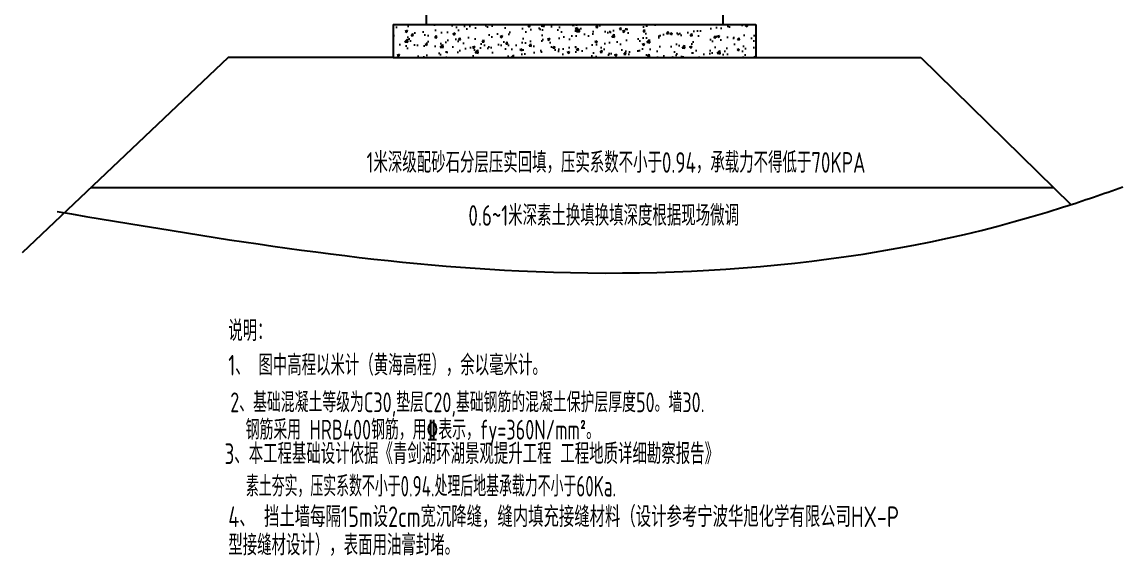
# Model space of a CAD drawing. Extents: x 343299501 to 344531018, y 671200678 to 672446893.
# Drawn here: x 344106318 to 344109657, y 672002136 to 672003755 of the extents above; entities that cross this region are included whole.
import ezdxf
from ezdxf.enums import TextEntityAlignment as Align

# ---------------------------------------------------------------- set-up
doc = ezdxf.new("R2010")
doc.units = 0
doc.header["$LTSCALE"] = 10
doc.header["$MEASUREMENT"] = 0
doc.layers.add('PUB_TEXT', color=7, linetype='Continuous')
doc.layers.add('TEXT', color=7, linetype='Continuous', lineweight=0)
doc.styles.add('TSSD_Rein', font='tssdeng.shx', dxfattribs={"width": 0.7, "bigfont": 'hztxt.shx'})

msp = doc.modelspace()

# ---------------------------------------------------------------- hatches: boundary and pattern name
h = msp.add_hatch()
h.set_pattern_fill('混凝土', color=8, scale=10)
h.set_pattern_definition([(50, (344106533.41, 672005501.134), (71.726, -6.2752), [7.5, -82.5]), (355, (344106533.41, 672005501.134), (-13.8751, 75.2192), [6, -66]), (100.4514, (344106539.39, 672005500.61), (57.851, 68.944), [6.374, -70.1142]), (46.1842, (344106533.41, 672005521.13), (106.724, -16.552), [11.25, -123.75]), (96.6356, (344106542.3, 672005519.75), (93.4663, 97.4118), [9.561, -105.1713]), (351.184, (344106533.41, 672005521.13), (93.466, 97.412), [9, -99]), (21, (344106543.41, 672005516.134), (59.6907, -40.2619), [7.5, -82.5]), (326, (344106543.41, 672005516.134), (24.3315, 72.515), [6, -66]), (71.4514, (344106548.385, 672005512.78), (84.0223, 32.253), [6.374, -70.1142]), (37.5, (344106533.41, 672005501.134), (1.21599, 33.28939), [0, -65.2, 0, -67, 0, -66.25]), (7.5, (344106533.41, 672005501.134), (26.30695, 39.44117), [0, -38.2, 0, -63.7, 0, -25.25]), (327.5, (344106511.11, 672005501.134), (53.38224, -2.2555), [0, -25, 0, -78, 0, -103.5]), (317.5, (344106501.11, 672005501.134), (58.3186, 10.0105), [0, -32.5, 0, -51.8, 0, -73.5])])
h.paths.add_polyline_path([(344108544, 672003748.4), (344107444, 672003748.4), (344107444, 672003648.4), (344108544, 672003648.4)])

# ---------------------------------------------------------------- linework, layer by layer
at = {"ltscale": 2}
for p, q in [((344106943.6, 672003648.4), (344106318.1, 672003055.3)), ((344107445.6, 672003648.4), (344106943.6, 672003648.4)), ((344108542.3, 672003648.4), (344109044.3, 672003648.4)), ((344109044.3, 672003648.4), (344109499.4, 672003201.8))]:
    msp.add_line(p, q, dxfattribs=at)
at = {"color": 4}
for points in [[(344107544, 672003998.4), (344107544, 672003748.4)], [(344108444, 672003998.4), (344108444, 672003748.4)], [(344107444, 672003748.4), (344108544, 672003748.4)], [(344107444, 672003748.4), (344107444, 672003648.4), (344108544, 672003648.4)], [(344108544, 672003748.4), (344108544, 672003648.4)]]:
    msp.add_lwpolyline(points, dxfattribs=at)
msp.add_lwpolyline([(344109448, 672003252.3), (344106525.8, 672003252.3)])
at = {"ltscale": 2}
msp.add_spline([(344106424.9, 672003181), (344107825.2, 672003001), (344109477.1, 672003194.6), (344109657.3, 672003255.7)], degree=3, dxfattribs=at)

# ---------------------------------------------------------------- texts
at = {"layer": 'PUB_TEXT', "style": 'TSSD_Rein', "width": 0.7}
for s, p in [('2、基础混凝土等级为C30,垫层C20,基础钢筋的混凝土保护层厚度50。墙30.', (344106949.5, 672002572.3)), ('钢筋采用 HRB400钢筋，用%%132表示，fy=360N/mm²。', (344106996.4, 672002489.3))]:
    msp.add_text(s, height=60, dxfattribs=at).set_placement(p)
at = {"layer": 'TEXT', "style": 'TSSD_Rein', "width": 0.7}
for s, p in [('1米深级配砂石分层压实回填，压实系数不小于0.94，承载力不得低于70KPA', (344107363.1, 672003298.4)), ('0.6~1米深素土换填换填深度根据现场微调', (344107672.1, 672003137.6)), ('3、本工程基础设计依据《青剑湖环湖景观提升工程 工程地质详细勘察报告》 ', (344106932.4, 672002415.1))]:
    msp.add_text(s, height=62.5, dxfattribs=at).set_placement(p)
for s, p in [('说明：', (344106943.7, 672002769.4)), ('1、 图中高程以米计（黄海高程），余以毫米计。', (344106943.7, 672002665)), ('型接缝材设计），表面用油膏封堵。', (344106943.7, 672002119.7))]:
    msp.add_text(s, height=62.5, dxfattribs=at).set_placement(p, align=Align.BOTTOM_LEFT)
at = {"layer": 'TEXT', "ltscale": 99, "style": 'TSSD_Rein'}
for s, width, p, p2 in [('素土夯实，压实系数不小于0.94.处理后地基承载力不小于60Ka.', 0.614603, (344106997.2, 672002316.7), (344108120, 672002316.7)), ('4、 挡土墙每隔15m设2cm宽沉降缝，缝内填充接缝材料（设计参考宁波华旭化学有限公司HX-P', 0.730044, (344106943.7, 672002224.1), (344108977.8, 672002224.1))]:
    msp.add_text(s, height=62.5, dxfattribs=dict(at, width=width)).set_placement(p, p2, align=Align.FIT)

doc.saveas('drawing.dxf')
